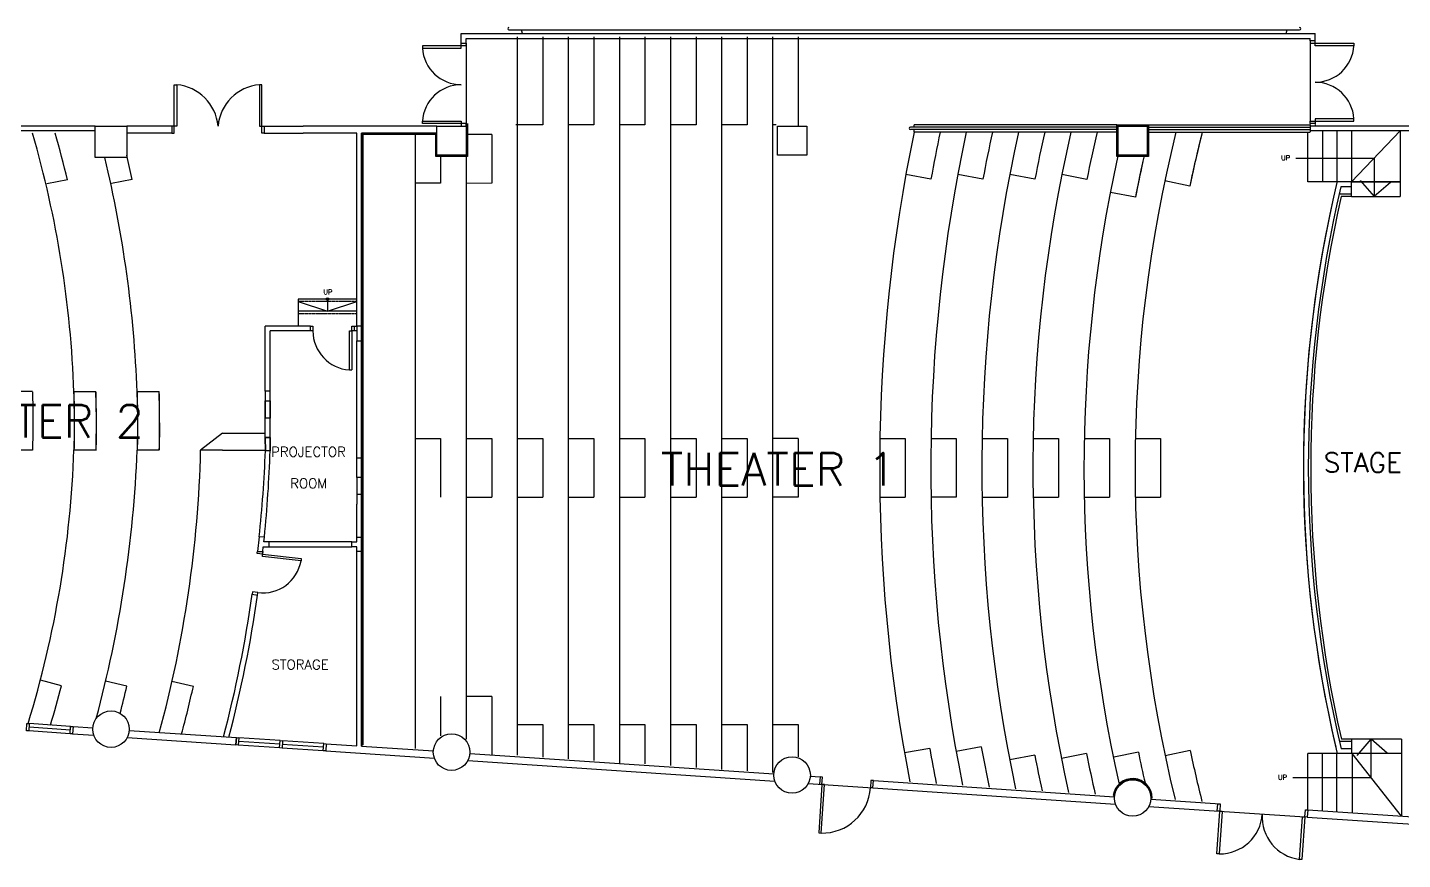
# Model space of a CAD drawing. Header units: millimetres. Extents: x -616979 to 2364082, y 43054 to 1637649.
# Drawn here: x 128918 to 157182, y 58044 to 75145 of the extents above; entities that cross this region are included whole.
import ezdxf

# ---------------------------------------------------------------- set-up
doc = ezdxf.new("R2010")
doc.units = ezdxf.units.MM
doc.linetypes.add('HIDDEN', pattern=[0.375, 0.25, -0.125])
for name, color, linetype in [('a-column', 7, 'Continuous'), ('a-doors', 254, 'Continuous'), ('a-line', 7, 'Continuous'), ('a-railing', 254, 'Continuous'), ('a-ramp', 253, 'Continuous'), ('a-stairs', 8, 'Continuous'), ('A-TEXT', 7, 'Continuous'), ('a-wall', 5, 'Continuous'), ('a-windows', 7, 'Continuous')]:
    doc.layers.add(name, color=color, linetype=linetype)
doc.styles.add('100scale@80cl', font='romans.shx', dxfattribs={"height": 0.2})
doc.styles.add('50scale@175cl', font='romans.shx', dxfattribs={"height": 0.2})
doc.styles.add('50scale@80cl', font='romans.shx', dxfattribs={"height": 0.1})

msp = doc.modelspace()

# ---------------------------------------------------------------- linework, layer by layer
at = {"layer": 'a-column'}
for p, q in [((144335.091, 72519.537), (144335.091, 73119.537)), ((144335.091, 73119.537), (144935.091, 73119.537)), ((144935.091, 73119.537), (144935.091, 72519.537)), ((144935.091, 72519.537), (144335.091, 72519.537))]:
    msp.add_line(p, q, dxfattribs=at)
at = {"layer": 'a-column', "color": 9}
for p, q in [((151335.091, 72519.537), (151335.091, 73119.537)), ((151335.091, 73119.537), (151935.091, 73119.537)), ((151935.091, 73119.537), (151935.091, 72519.537)), ((130960.091, 72469.537), (130310.091, 72469.537)), ((151935.091, 72519.537), (151335.091, 72519.537))]:
    msp.add_line(p, q, dxfattribs=at)
at = {"layer": 'a-column'}
for points in [[(130310.091, 73119.537), (130960.091, 73119.537), (130960.091, 72469.537), (130310.091, 72469.537)], [(137335.091, 73119.537), (137935.091, 73119.537), (137935.091, 72519.537), (137335.091, 72519.537)], [(151335.091, 73119.537), (151935.091, 73119.537), (151935.091, 72519.537), (151335.091, 72519.537)]]:
    msp.add_lwpolyline(points, close=True, dxfattribs=at)
for centre in [(130635.091, 60722.626), (137635.091, 60250.716), (144635.091, 59778.806), (151635.091, 59306.896)]:
    msp.add_circle(centre, 375, dxfattribs=at)
at = {"layer": 'a-column', "color": 9}
msp.add_circle((151635.091, 59306.896), 375, dxfattribs=at)
at = {"layer": 'a-doors', "color": 1}
for p, q in [((137835.091, 74769.537), (137035.091, 74769.537)), ((137835.091, 74769.537), (137035.091, 74769.537)), ((137035.091, 74769.537), (137035.091, 74719.537)), ((137035.091, 74769.537), (137035.091, 74719.537)), ((137035.091, 74719.537), (137835.091, 74719.537)), ((137035.091, 74719.537), (137835.091, 74719.537)), ((137835.091, 74819.537), (137935.091, 74819.537)), ((137835.091, 74819.537), (137935.091, 74819.537)), ((137835.091, 74819.537), (137935.091, 74819.537)), ((137835.091, 74769.537), (137835.091, 74819.537)), ((137835.091, 74819.537), (137935.091, 74819.537)), ((137835.091, 74819.537), (137935.091, 74819.537)), ((137835.091, 74819.537), (137935.091, 74819.537)), ((137835.091, 74769.537), (137835.091, 74819.537)), ((137835.091, 74719.537), (137835.091, 74769.537)), ((137935.091, 74769.537), (137835.091, 74769.537)), ((137835.091, 74719.537), (137835.091, 74769.537)), ((137935.091, 74769.537), (137835.091, 74769.537)), ((137935.091, 74819.537), (137935.091, 74769.537)), ((137935.091, 74819.537), (137935.091, 74769.537)), ((137935.091, 74769.537), (137935.091, 73169.537)), ((137935.091, 74769.537), (137935.091, 73169.537)), ((155285.091, 74869.537), (155285.091, 74819.537)), ((155385.091, 74869.537), (155285.091, 74869.537)), ((155385.091, 74869.537), (155285.091, 74869.537)), ((155385.091, 74869.537), (155285.091, 74869.537)), ((155285.091, 74819.537), (155385.091, 74819.537)), ((155385.091, 74819.537), (155385.091, 74869.537)), ((155385.091, 74769.537), (155385.091, 74819.537)), ((131935.091, 73119.537), (131935.091, 73969.537)), ((131935.091, 73969.537), (131985.091, 73969.537)), ((131985.091, 73969.537), (131985.091, 73119.537)), ((133685.091, 73969.537), (133685.091, 73119.537)), ((133735.091, 73969.537), (133685.091, 73969.537)), ((133735.091, 73119.537), (133735.091, 73969.537)), ((137035.091, 73219.537), (137835.091, 73219.537)), ((137035.091, 73219.537), (137835.091, 73219.537)), ((137035.091, 73169.537), (137035.091, 73219.537)), ((137835.091, 73219.537), (137835.091, 73169.537)), ((137835.091, 73219.537), (137835.091, 73169.537)), ((155285.091, 73219.537), (155385.091, 73219.537)), ((155285.091, 73169.537), (155285.091, 73219.537)), ((155385.091, 73269.537), (155385.091, 73219.537)), ((155385.091, 73219.537), (155385.091, 73169.537)), ((131885.091, 73119.537), (131885.091, 72969.537)), ((131935.091, 73119.537), (131885.091, 73119.537)), ((131885.091, 73119.537), (131885.091, 72969.537)), ((131885.091, 72969.537), (131935.091, 72969.537)), ((131935.091, 72969.537), (131935.091, 73119.537)), ((131985.091, 73119.537), (131935.091, 73119.537)), ((133685.091, 73119.537), (133735.091, 73119.537)), ((133735.091, 72969.537), (133735.091, 73119.537)), ((133735.091, 73119.537), (133785.091, 73119.537)), ((133785.091, 72969.537), (133735.091, 72969.537)), ((133785.091, 73119.537), (133785.091, 72969.537)), ((133785.091, 73119.537), (133785.091, 72969.537)), ((137835.091, 73169.537), (137035.091, 73169.537)), ((137835.091, 73169.537), (137035.091, 73169.537)), ((137935.091, 73169.537), (137835.091, 73169.537)), ((137935.091, 73169.537), (137835.091, 73169.537)), ((137835.091, 73169.537), (137835.091, 73119.537)), ((137835.091, 73119.537), (137935.091, 73119.537)), ((137935.091, 73119.537), (137935.091, 73169.537)), ((155385.091, 73169.537), (155285.091, 73169.537)), ((155385.091, 73169.537), (155285.091, 73169.537)), ((155385.091, 73169.537), (155285.091, 73169.537)), ((134735.091, 69007.037), (134785.091, 69007.037)), ((134735.091, 68907.037), (134735.091, 69007.037)), ((134785.091, 69007.037), (134785.091, 68907.037)), ((134785.091, 68907.037), (134735.091, 68907.037)), ((133639.857, 64334.591), (133644.233, 64375.896)), ((133751.94, 64322.626), (133639.857, 64334.591)), ((133644.233, 64375.896), (133755.39, 64372.507)), ((134540.954, 64181.353), (133746.215, 64272.955)), ((133755.39, 64372.507), (133749.671, 64322.887)), ((133751.94, 64322.626), (134546.679, 64231.024)), ((134546.679, 64231.024), (134540.954, 64181.353)), ((153374.202, 59039.312), (153384.292, 59188.972)), ((153384.292, 59188.972), (153434.178, 59185.609)), ((153434.178, 59185.609), (153424.089, 59035.949)), ((153424.089, 59035.949), (153374.202, 59039.312)), ((153474.202, 59032.571), (153424.315, 59035.934)), ((155125.228, 58921.266), (155175.114, 58917.902)), ((155175.114, 58917.902), (155185.204, 59067.563)), ((155225.001, 58914.539), (155175.114, 58917.902)), ((155185.204, 59067.563), (155235.091, 59064.2)), ((155235.091, 59064.2), (155225.001, 58914.539))]:
    msp.add_line(p, q, dxfattribs=at)
at = {"layer": 'a-doors'}
for p, q in [((155385.091, 74819.537), (156185.091, 74819.537)), ((156185.091, 74769.537), (155385.091, 74769.537)), ((156185.091, 74819.537), (156185.091, 74769.537)), ((156185.091, 73269.537), (155385.091, 73269.537)), ((155385.091, 73219.537), (156185.091, 73219.537)), ((156185.091, 73219.537), (156185.091, 73269.537)), ((135585.091, 69007.037), (135635.091, 69007.037)), ((135585.091, 68907.037), (135585.091, 69007.037)), ((135635.091, 69007.037), (135635.091, 68907.037)), ((135535.091, 68107.037), (135535.091, 68907.037)), ((135535.091, 68907.037), (135585.091, 68907.037)), ((135585.091, 68907.037), (135585.091, 68107.037)), ((135635.091, 68907.037), (135585.091, 68907.037)), ((135535.091, 68107.037), (135585.091, 68107.037)), ((145208.788, 59740.13), (145198.699, 59590.47)), ((145258.675, 59736.767), (145208.788, 59740.13)), ((145248.586, 59587.107), (145258.675, 59736.767)), ((146256.54, 59669.495), (146246.451, 59519.835)), ((146306.427, 59666.132), (146256.54, 59669.495)), ((146296.338, 59516.472), (146306.427, 59666.132)), ((145248.586, 59587.107), (145181.323, 58589.371)), ((145198.699, 59590.47), (145248.586, 59587.107)), ((145231.209, 58586.008), (145298.472, 59583.743)), ((145298.472, 59583.743), (145248.586, 59587.107)), ((146296.338, 59516.472), (146246.451, 59519.835)), ((153365.398, 58161.995), (153424.315, 59035.934)), ((153474.202, 59032.571), (153415.285, 58158.632)), ((155066.3, 58047.175), (155125.228, 58921.266)), ((155175.114, 58917.902), (155116.187, 58043.812)), ((145181.323, 58589.371), (145231.209, 58586.008)), ((153415.285, 58158.632), (153365.398, 58161.995)), ((155116.187, 58043.812), (155066.3, 58047.175))]:
    msp.add_line(p, q, dxfattribs=at)
at = {"layer": 'a-doors', "color": 1}
for points in [[(133746.215, 64272.955), (133751.94, 64322.626)], [(133652.497, 63528.819), (133543.043, 63543.946), (133536.149, 63494.424), (133645.537, 63479.026), (133652.497, 63528.819)]]:
    msp.add_lwpolyline(points, dxfattribs=at)
for centre, radius, start, end in [((137836.233, 74772.422), 802.886, 183.7767676, 269.9184529), ((137836.233, 74772.422), 802.886, 183.7767676, 269.9184529), ((131896.298, 73030.744), 942.982, 5.4030473, 84.5969527), ((133773.883, 73030.744), 942.982, 95.4030473, 174.5969527), ((137836.233, 73166.651), 802.886, 90.0815471, 176.2232324), ((137836.233, 73166.651), 802.886, 90.0815471, 176.2232324), ((135587.976, 68908.179), 802.886, 180.0815471, 266.2232324), ((108078.811, 67063.287), 25706.28, 353.906631, 353.9992095), ((133751.135, 64325.623), 802.886, 262.9430893, 349.6483562), ((108190.212, 67062.222), 25706.28, 353.8826346, 353.9940002)]:
    msp.add_arc(centre, radius, start, end, dxfattribs=at)
at = {"layer": 'a-doors'}
for centre, radius, start, end in [((155383.948, 74822.422), 802.886, 270.0815471, 356.2232324), ((155383.948, 73216.651), 802.886, 3.7767676, 89.9184529), ((145249.361, 59585.065), 999.222, 268.9591346, 356.2570076), ((153424.315, 59035.934), 877.348, 269.4102507, 356.143199), ((155175.08, 58917.839), 877.433, 176.1389149, 262.8783976)]:
    msp.add_arc(centre, radius, start, end, dxfattribs=at)
at = {"layer": 'a-line', "color": 4}
for p, q in [((154990.872, 72458.315), (156600.594, 72458.315)), ((156600.594, 72458.315), (156600.594, 71669.537)), ((156535.777, 59726.561), (156535.777, 60515.34)), ((154926.056, 59726.561), (156535.777, 59726.561)), ((154926.056, 59726.561), (156535.777, 59726.561))]:
    msp.add_line(p, q, dxfattribs=at)
at = {"layer": 'a-railing'}
for p, q in [((138815.02, 75094.537), (155065.02, 75094.537)), ((151309.091, 73095.537), (147067.3, 73095.537)), ((151309.091, 73045.537), (147067.3, 73045.537)), ((151961.091, 73095.537), (155285.091, 73095.537)), ((151961.091, 73045.537), (155285.091, 73045.537))]:
    msp.add_line(p, q, dxfattribs=at)
at = {"layer": 'a-railing', "color": 2}
msp.add_arc((138815.02, 75119.537), 25, 90, 270, dxfattribs=at)
at = {"layer": 'a-railing'}
for centre, start, end in [((155065.02, 75119.537), 270, 90), ((147067.3, 73070.537), 90, 180), ((147067.3, 73070.537), 180, 270)]:
    msp.add_arc(centre, 25, start, end, dxfattribs=at)
at = {"layer": 'a-ramp', "color": 5}
for p, q in [((139090.02, 75019.537), (139071.27, 75094.537)), ((154790.02, 75019.537), (154808.77, 75094.537))]:
    msp.add_line(p, q, dxfattribs=at)
at = {"layer": 'a-ramp', "color": 4}
for p, q in [((156312.004, 72003.037), (156600.594, 71669.537)), ((156934.094, 71958.126), (156600.594, 71669.537)), ((156247.187, 60181.839), (156535.777, 60515.34)), ((156869.278, 60226.75), (156535.777, 60515.34))]:
    msp.add_line(p, q, dxfattribs=at)
at = {"layer": 'a-ramp', "color": 9}
for p, q in [((135685.091, 69562.409), (134485.091, 69562.409)), ((134485.091, 69562.409), (134485.091, 69007.037)), ((135085.091, 69562.409), (135085.091, 69312.409)), ((134485.091, 69512.409), (135085.091, 69312.409)), ((135685.091, 69312.409), (134485.091, 69312.409)), ((135085.091, 69312.409), (135685.091, 69512.409))]:
    msp.add_line(p, q, dxfattribs=at)
at = {"layer": 'a-ramp', "color": 9, "linetype": 'HIDDEN'}
for p, q in [((135685.091, 69512.409), (134485.091, 69512.409)), ((135685.091, 69262.409), (134485.091, 69262.409))]:
    msp.add_line(p, q, dxfattribs=at)
at = {"layer": 'a-ramp', "color": 9}
msp.add_circle((135085.091, 69562.409), 25, dxfattribs=at)
at = {"layer": 'a-stairs', "color": 5}
for p, q in [((138985.091, 74949.787), (138985.091, 60185.764)), ((139510.091, 74949.787), (139510.091, 73145.537)), ((140035.091, 74949.787), (140035.091, 60114.978)), ((140560.091, 74949.787), (140560.091, 73145.537)), ((141085.091, 74949.787), (141085.091, 60018.132)), ((141610.091, 74949.787), (141610.091, 73145.537)), ((142135.091, 74949.787), (142135.091, 59973.405)), ((142660.091, 74949.787), (142660.091, 73145.537)), ((143185.091, 74949.787), (143185.091, 59896.354)), ((143710.091, 74949.787), (143710.091, 73145.537)), ((144235.091, 74949.787), (144235.091, 59831.832)), ((144760.091, 74949.787), (144760.091, 73119.537)), ((136885.091, 72943.537), (136885.091, 60327.337)), ((138460.09, 72943.537), (137961.091, 72943.537)), ((138460.09, 72943.537), (138460.09, 71944.537)), ((139510.091, 73145.537), (138958.236, 73145.537)), ((140560.091, 73145.537), (140035.091, 73145.537)), ((141610.091, 73145.537), (141085.091, 73145.537)), ((142660.091, 73145.537), (142135.091, 73145.537)), ((143710.091, 73145.537), (143185.091, 73145.537)), ((144309.091, 73145.537), (144235.091, 73145.537)), ((155235.091, 71969.537), (155235.091, 72995.537)), ((155535.091, 73019.537), (155535.091, 71969.537)), ((155835.091, 73019.537), (155835.091, 71960.827)), ((156135.091, 73019.537), (156135.091, 71969.537)), ((156135.091, 71969.537), (157135.091, 73019.537)), ((137410.09, 72493.537), (137410.09, 71944.537)), ((137935.091, 72566.166), (137935.091, 60516.801)), ((147489.965, 72030.337), (146973.292, 72123.47)), ((148556.896, 72027.363), (148040.768, 72123.47)), ((149624.961, 72024.223), (149109.591, 72123.47)), ((150694.261, 72020.807), (150179.396, 72123.47)), ((129739.234, 72012.379), (129315.208, 71930.194)), ((131072.98, 72018.027), (130642.639, 71939.389)), ((137410.09, 71944.537), (136885.091, 71944.537)), ((138460.09, 71944.537), (137935.091, 71940.875)), ((152809.537, 71883.043), (152295.714, 71990.793)), ((157135.091, 71969.537), (155235.091, 71969.537)), ((156135.091, 71969.537), (155835.091, 71969.537)), ((156135.091, 71869.537), (155916.207, 71869.537)), ((156135.091, 71669.537), (156135.091, 71969.537)), ((156135.091, 71969.537), (157135.091, 71969.537)), ((151692.544, 71655.453), (151177.115, 71755.24)), ((156135.091, 71719.537), (155881.323, 71719.537)), ((156135.091, 71669.537), (155921.187, 71669.537)), ((156135.091, 71669.537), (157135.091, 71669.537)), ((129021.686, 67659.772), (128571.379, 67659.788)), ((130322.558, 67658.194), (129872.285, 67658.263)), ((131623.389, 67657.995), (131173.037, 67658.064)), ((131623.352, 67656.953), (131173.079, 67657.022)), ((132927.77, 66808.017), (132477.587, 66458.08)), ((132927.77, 66808.017), (133804.061, 66807.894)), ((129020.881, 66458.858), (128576.183, 66458.894)), ((130331.388, 66458.199), (129871.446, 66458.263)), ((131627.314, 66458.017), (131177.164, 66458.08)), ((132927.721, 66458.017), (132477.587, 66458.08)), ((132927.721, 66458.017), (133807.743, 66457.893)), ((136885.091, 66694.537), (137410.09, 66694.537)), ((137410.09, 66694.537), (137410.09, 65494.537)), ((137935.091, 66694.537), (138460.09, 66694.537)), ((138460.09, 66694.537), (138460.09, 65494.537)), ((138985.091, 66694.537), (139510.091, 66694.537)), ((139510.091, 66694.537), (139510.091, 65494.537)), ((140035.091, 66694.537), (140560.091, 66694.537)), ((140560.091, 66694.537), (140560.091, 65494.537)), ((141085.091, 66694.537), (141610.091, 66694.537)), ((141610.091, 66694.537), (141610.091, 65494.537)), ((142135.091, 66694.537), (142660.091, 66694.537)), ((142660.091, 66694.537), (142660.091, 65494.537)), ((143185.091, 66694.537), (143710.091, 66694.537)), ((143710.091, 66694.537), (143710.091, 65494.537)), ((144760.091, 66694.537), (144235.091, 66694.537)), ((144760.091, 66694.537), (144760.091, 65494.537)), ((146440.232, 66694.537), (146960.089, 66694.537)), ((146960.089, 66694.537), (146960.089, 65494.537)), ((147490.396, 66694.537), (148010.089, 66694.537)), ((148010.089, 66694.537), (148010.089, 65494.537)), ((148540.571, 66694.537), (149060.089, 66694.537)), ((149060.089, 66694.537), (149060.089, 65494.537)), ((149590.758, 66694.537), (150110.089, 66694.537)), ((150110.089, 66694.537), (150110.089, 65494.537)), ((150640.959, 66694.537), (151160.089, 66694.537)), ((151160.089, 66694.537), (151160.089, 65494.537)), ((151691.175, 66694.537), (152210.089, 66694.537)), ((152210.089, 66694.537), (152210.089, 65494.537)), ((137935.091, 65494.537), (138460.09, 65494.537)), ((138985.091, 65494.537), (139510.091, 65494.537)), ((140035.091, 65494.537), (140560.091, 65494.537)), ((141085.091, 65494.537), (141610.091, 65494.537)), ((142135.091, 65494.537), (142660.091, 65494.537)), ((143185.091, 65494.537), (143710.091, 65494.537)), ((144760.091, 65494.537), (144235.091, 65494.537)), ((146440.559, 65494.537), (146960.089, 65494.537)), ((148010.089, 65494.537), (147490.733, 65494.537)), ((148540.919, 65494.537), (149060.089, 65494.537)), ((149591.118, 65494.537), (150110.089, 65494.537)), ((150641.331, 65494.537), (151160.089, 65494.537)), ((151691.561, 65494.537), (152210.089, 65494.537)), ((129619.391, 61616.531), (129183.024, 61726.467)), ((130962.928, 61608.45), (130524.775, 61712.424)), ((132327.902, 61602.858), (131888.695, 61701.243)), ((137410.09, 61394.537), (137410.09, 60582.644)), ((138460.09, 61394.537), (137935.091, 61394.537)), ((138460.09, 61394.537), (138460.09, 60194.537)), ((138985.091, 60819.537), (139510.091, 60819.537)), ((139510.091, 60819.537), (139510.091, 60150.371)), ((140035.091, 60819.537), (140560.091, 60819.537)), ((140560.091, 60819.537), (140560.091, 60079.584)), ((141085.091, 60819.537), (141610.091, 60819.537)), ((141610.091, 60819.537), (141610.091, 60008.798)), ((142135.091, 60819.537), (142660.091, 60819.537)), ((142660.091, 60819.537), (142660.091, 59938.011)), ((143185.091, 60819.537), (143710.091, 60819.537)), ((143710.091, 60819.537), (143710.091, 59867.225)), ((144235.091, 60819.537), (144760.091, 60819.537)), ((144760.091, 60819.537), (144760.091, 60153.243)), ((156135.091, 60519.537), (155925.397, 60519.537)), ((156135.091, 60519.537), (156135.091, 60219.537)), ((157158.329, 60519.537), (156135.091, 60519.537)), ((157158.329, 60519.537), (157161.295, 58934.343)), ((147463.022, 60328.665), (146945.925, 60237.912)), ((148523.976, 60359.777), (148007.313, 60266.585)), ((150687.114, 60222.681), (150172.125, 60120.643)), ((151752.406, 60251.344), (151248.557, 60148.301)), ((152817.669, 60285.846), (152303.997, 60177.375)), ((157158.891, 60219.537), (155235.091, 60219.537)), ((155235.091, 59064.2), (155235.091, 60219.537)), ((155535.091, 59043.975), (155535.091, 60219.537)), ((156135.091, 60219.537), (155835.091, 60219.537)), ((155835.091, 59023.75), (155835.091, 60219.537)), ((156135.091, 60469.537), (155885.564, 60469.537)), ((156135.091, 60319.537), (155920.567, 60319.537)), ((156146.534, 60219.537), (156146.439, 59002.76)), ((157161.295, 58934.343), (156146.534, 60219.537)), ((149623.422, 60191.306), (149107.868, 60092.163))]:
    msp.add_line(p, q, dxfattribs=at)
at = {"layer": 'a-stairs', "color": 9}
msp.add_line((157135.091, 73019.537), (157135.091, 71669.537), dxfattribs=at)
at = {"layer": 'a-stairs', "color": 5}
for centre, radius, start, end in [((108079.384, 66894.476), 21806.28, 1.9822472, 16.1762044), ((108079.384, 66894.476), 22256.28, 13.2943171, 15.8404446), ((180368.863, 66103.767), 33933.774, 168.2820122, 190.9780604), ((180368.863, 66103.767), 32883.774, 167.9022801, 191.4631735), ((180368.863, 66103.767), 33408.774, 168.0951961, 169.7819008), ((180368.863, 66103.767), 33408.774, 168.0951961, 169.7819008), ((180368.863, 66103.767), 31833.774, 167.4969025, 191.9815314), ((180368.863, 66103.767), 32358.774, 167.7029579, 169.4519537), ((180368.863, 66103.767), 32358.774, 167.7029579, 169.4519537), ((180368.863, 66103.767), 30783.774, 167.0631668, 192.5367252), ((180368.863, 66103.767), 31308.774, 167.2837638, 169.0997948), ((180368.863, 66103.767), 31308.774, 167.2837638, 169.0997948), ((180368.863, 66103.767), 30258.774, 166.8347093, 168.7232663), ((180368.863, 66103.767), 30258.774, 166.8347093, 168.7232663), ((180368.863, 66103.767), 28683.772, 166.0976884, 193.7748235), ((180368.863, 66103.767), 28158.772, 165.8331282, 168.1565141), ((180368.863, 66103.767), 28158.772, 165.8261448, 168.0265589), ((106229.949, 66667.093), 24962.766, 2.2727296, 13.4409986), ((106229.949, 66667.093), 25412.766, 12.1552224, 13.3100452), ((180368.863, 66103.767), 29733.774, 167.5657108, 192.6444341), ((180368.863, 66103.767), 29208.774, 167.3385403, 169.0431807), ((180368.863, 66103.767), 29208.774, 167.5657108, 169.0431807), ((108078.811, 67063.287), 20956.28, 358.342262, 1.6235668), ((108079.384, 66894.476), 21806.28, 358.8288614, 1.9822472), ((108078.811, 67063.287), 21806.28, 358.406879, 1.5602649), ((108079.384, 66894.476), 22256.28, 358.860416, 1.9500279), ((108078.811, 67063.287), 22256.28, 358.4390984, 1.5287103), ((108079.384, 66894.476), 23106.28, 358.9166645, 1.8912011), ((108078.811, 67063.287), 23106.28, 358.4979252, 1.4724617), ((108079.384, 66894.476), 23556.28, 358.9447993, 1.8650512), ((108078.811, 67063.287), 23556.28, 358.5240751, 1.444327), ((108079.384, 67219.598), 21806.28, 342.9820356, 358.0177528), ((106229.949, 67446.98), 24962.766, 344.8914022, 357.7272704), ((108078.811, 67063.287), 24406.28, 344.7629955, 358.5790815), ((108079.384, 67219.598), 22256.28, 343.2527741, 345.419134), ((106229.949, 67446.98), 25412.766, 345.4130794, 346.7177691), ((108078.811, 67063.287), 24856.28, 344.987484, 347.3097604), ((180368.863, 66103.767), 33408.774, 189.9542543, 191.216667), ((180368.863, 66103.767), 32358.774, 190.2247279, 191.7179841), ((180368.863, 66103.767), 30258.774, 191.2073198, 192.8294043), ((180368.863, 66103.767), 29208.774, 191.5583168, 192.8317382), ((180368.863, 66103.767), 28158.772, 191.9238401, 194.1146601), ((180368.863, 66103.767), 31308.774, 190.885304, 192.2542792)]:
    msp.add_arc(centre, radius, start, end, dxfattribs=at)
at = {"layer": 'a-stairs', "color": 7}
for radius, start, end in [(25223.226, 166.572841, 193.4906206), (25123.226, 166.7323883, 193.3108704), (25222.234, 167.2794131, 193.1778012), (25073.226, 167.17461, 192.8686574)]:
    msp.add_arc((180368.863, 66103.767), radius, start, end, dxfattribs=at)
at = {"layer": 'a-wall', "color": 7}
for p, q in [((137835.091, 75019.537), (155385.091, 75019.537)), ((137935.091, 74919.537), (155285.091, 74919.537)), ((155385.091, 74869.537), (155385.091, 75019.537)), ((130310.091, 73119.537), (124985.003, 73119.537)), ((130310.091, 73019.537), (124985.003, 73019.537)), ((131885.091, 73119.537), (130960.091, 73119.537)), ((131885.091, 72969.537), (130960.091, 72969.537)), ((133785.091, 73119.537), (134585.091, 73119.537)), ((133785.091, 72969.537), (134585.091, 72969.537)), ((137335.091, 73119.537), (134585.091, 73119.537)), ((135685.091, 72969.537), (134585.091, 72969.537)), ((157485.091, 73119.537), (155285.091, 73119.537)), ((157485.091, 73019.537), (155285.091, 73019.537))]:
    msp.add_line(p, q, dxfattribs=at)
at = {"layer": 'a-wall', "color": 9}
for p, q in [((137835.091, 74794.537), (137835.091, 75019.537)), ((137935.091, 74794.537), (137935.091, 74919.537)), ((137035.091, 73169.537), (137035.091, 73219.537)), ((135798.589, 72956.037), (135798.446, 60388.066)), ((137321.591, 72956.037), (135798.589, 72956.037)), ((135811.089, 72943.537), (135810.946, 60399.751)), ((137315.341, 72949.787), (135811.089, 72949.785)), ((137309.091, 72943.537), (135811.089, 72943.537)), ((137309.091, 72493.537), (137309.091, 72943.537)), ((137315.341, 72499.787), (137315.341, 72949.787)), ((137321.591, 72506.037), (137321.591, 72956.037)), ((137335.091, 73119.537), (137935.091, 73119.537)), ((137335.091, 72519.537), (137335.091, 73119.537)), ((137835.091, 73169.537), (137835.091, 73119.537)), ((137835.091, 73119.537), (137935.091, 73119.537)), ((137835.091, 73119.537), (137935.091, 73119.537)), ((137835.091, 73119.537), (137935.091, 73119.537)), ((137935.091, 73119.537), (137935.091, 73169.537)), ((137935.091, 73119.537), (137935.091, 72519.537)), ((137948.591, 73171.442), (137948.591, 72506.037)), ((137954.841, 73171.442), (137954.841, 72499.787)), ((137961.091, 73171.442), (137961.091, 72493.537)), ((151309.091, 73145.537), (151961.091, 73145.537)), ((151309.091, 72493.537), (151309.091, 73145.537)), ((151315.341, 73139.287), (151954.841, 73139.287)), ((151315.341, 72499.787), (151315.341, 73139.287)), ((151321.591, 72506.037), (151321.591, 73133.037)), ((151321.591, 73133.037), (151948.591, 73133.037)), ((151948.591, 73133.037), (151948.591, 72506.037)), ((151954.841, 73139.287), (151954.841, 72499.787)), ((151961.091, 73145.537), (151961.091, 72493.537)), ((137961.091, 72493.537), (137309.091, 72493.537)), ((137954.841, 72499.787), (137315.341, 72499.787)), ((137948.591, 72506.037), (137321.591, 72506.037)), ((137935.091, 72519.537), (137335.091, 72519.537)), ((151961.091, 72493.537), (151309.091, 72493.537)), ((151954.841, 72499.787), (151315.341, 72499.787)), ((151948.591, 72506.037), (151321.591, 72506.037)), ((135804.839, 71975.716), (135804.696, 60393.909)), ((133904.323, 67667.362), (133804.323, 67667.362)), ((133904.061, 67467.975), (133904.061, 67117.975)), ((133904.061, 67117.975), (133804.061, 67117.975)), ((133904.061, 66717.975), (133904.061, 67117.975)), ((133904.061, 66717.975), (133804.061, 66717.975)), ((135685.091, 65894.537), (135685.091, 66294.537)), ((135785.091, 66294.537), (135685.091, 66294.537)), ((135785.091, 65894.537), (135685.091, 65894.537)), ((135785.091, 65544.537), (135685.091, 65544.537))]:
    msp.add_line(p, q, dxfattribs=at)
at = {"layer": 'a-wall', "color": 5}
for p, q in [((137835.091, 74819.537), (137835.091, 75019.537)), ((137935.091, 74819.537), (137935.091, 74919.537)), ((155285.091, 74819.537), (155285.091, 73219.537)), ((137835.091, 73119.537), (137935.091, 73119.537)), ((137835.091, 73119.537), (137935.091, 73119.537)), ((151309.091, 73145.537), (147142.3, 73145.537)), ((147142.3, 73095.537), (147142.3, 73145.537)), ((147142.3, 72995.537), (147142.3, 73045.537)), ((151309.091, 72995.537), (147142.3, 72995.537)), ((151961.091, 73145.537), (155285.091, 73145.537)), ((151961.091, 72995.537), (155285.091, 72995.534))]:
    msp.add_line(p, q, dxfattribs=at)
at = {"layer": 'a-wall'}
for p, q in [((155285.091, 74869.537), (155285.091, 74919.537)), ((135685.091, 69007.037), (135685.091, 72969.537)), ((135785.091, 69007.037), (135785.091, 72969.537)), ((137335.091, 72969.537), (135785.091, 72969.537)), ((134735.091, 69007.037), (133804.061, 69007.037)), ((133804.061, 67667.362), (133804.061, 69007.037)), ((135635.091, 69007.037), (135685.091, 69007.037)), ((134735.091, 68907.037), (133904.003, 68907.037)), ((133904.003, 67664.916), (133904.003, 68907.037)), ((135685.091, 68907.037), (135635.091, 68907.037)), ((135685.091, 66294.537), (135685.091, 68707.037)), ((135785.091, 60375.435), (135785.091, 68707.037)), ((133804.061, 67666.71), (133804.061, 67117.975)), ((133903.8, 66444.025), (133904.366, 67767.362)), ((133804.061, 66717.975), (133804.061, 67117.975)), ((133804.061, 66717.975), (133807.939, 66444.066)), ((135685.091, 65894.537), (135685.091, 65344.537)), ((135685.091, 64571.601), (135685.091, 65344.537)), ((135585.091, 64571.601), (133885.091, 64571.601)), ((133885.091, 64471.601), (135585.091, 64471.601)), ((135685.091, 60382.177), (135685.091, 64471.601)), ((129853.919, 60775.29), (130260.94, 60747.85)), ((129843.83, 60625.629), (130282.086, 60596.084)), ((130967.916, 60549.848), (133202.096, 60399.229)), ((131009.241, 60697.403), (132585.091, 60591.166)), ((132585.091, 60591.166), (133212.185, 60548.89)), ((135047.906, 60274.793), (137282.086, 60124.174)), ((135057.996, 60424.453), (135685.091, 60382.177)), ((135785.091, 60375.435), (137260.94, 60275.94)), ((138009.241, 60225.493), (144260.94, 59804.03)), ((137967.916, 60077.938), (144282.086, 59652.264)), ((145009.241, 59753.583), (145208.788, 59740.13)), ((145009.241, 59753.583), (145208.788, 59740.13)), ((146306.427, 59666.132), (151260.94, 59332.12)), ((144967.916, 59606.028), (146296.338, 59516.472)), ((146296.338, 59516.472), (151282.086, 59180.354)), ((151967.892, 59133.759), (155175.114, 58917.902)), ((152009.241, 59281.673), (153434.178, 59185.609)), ((155225.031, 58914.976), (158281.879, 58709.647)), ((155235.091, 59064.2), (158260.94, 58860.21))]:
    msp.add_line(p, q, dxfattribs=at)
at = {"layer": 'a-wall', "linetype": 'HIDDEN'}
for p, q in [((155285.091, 73169.537), (155285.091, 72995.534)), ((155385.091, 73169.537), (155385.091, 73119.537))]:
    msp.add_line(p, q, dxfattribs=at)
at = {"layer": 'a-wall', "color": 9}
msp.add_lwpolyline([(135785.091, 69007.037), (135685.091, 69007.037), (135685.091, 69007.037), (135685.091, 69007.037), (135685.091, 68907.037), (135685.091, 68907.037), (135685.091, 68707.037), (135785.091, 68707.037)], close=True, dxfattribs=at)
for points in [[(133804.061, 67467.975), (133904.238, 67467.932), (133904.238, 67117.362), (133804.061, 67117.975), (133804.061, 67467.975)], [(133804.061, 66717.975), (133903.917, 66717.975), (133903.8, 66444.025), (133807.939, 66444.066), (133804.061, 66717.975)]]:
    msp.add_lwpolyline(points, dxfattribs=at)
at = {"layer": 'a-wall'}
for points in [[(133775.643, 64572.52), (133787.93, 64671.601), (133680.945, 64672.597), (133644.233, 64375.896), (133755.39, 64372.507), (133765.819, 64473.552), (133885.091, 64471.601), (133885.091, 64571.601), (133775.643, 64572.52)], [(135685.091, 64571.601), (135685.091, 64671.601), (135785.091, 64671.601), (135785.091, 64371.601), (135685.091, 64371.601), (135685.091, 64471.601), (135585.091, 64471.601), (135585.091, 64571.601), (135685.091, 64571.601)]]:
    msp.add_lwpolyline(points, dxfattribs=at)
at = {"layer": 'a-wall', "color": 9}
for centre, radius, start, end in [((180368.863, 66103.767), 29733.774, 166.3055653, 166.3254297), ((151635.091, 59306.896), 401, 359.8607451, 172.4256529), ((151635.091, 59306.896), 394.75, 359.0109996, 173.2753985), ((151635.091, 59306.896), 388.5, 358.1345729, 174.1518251)]:
    msp.add_arc(centre, radius, start, end, dxfattribs=at)
at = {"layer": 'a-wall'}
for centre, radius, start, end in [((108569.736, 67363.065), 25254.929, 353.8845373, 357.9146096), ((109507.7, 67148.884), 24406.28, 354.1743396, 358.3450559), ((108101.343, 67058.107), 25683.171, 345.3593296, 352.0241815), ((108205.227, 67058.795), 25690.886, 345.3451839, 351.9903566)]:
    msp.add_arc(centre, radius, start, end, dxfattribs=at)
at = {"layer": 'a-windows', "linetype": 'ByBlock'}
for p, q in [((129804.032, 60778.653), (128955.957, 60835.826)), ((129853.919, 60775.29), (129843.83, 60625.629)), ((129793.943, 60628.993), (128945.868, 60686.166)), ((129798.988, 60703.823), (128950.913, 60760.996)), ((133212.185, 60548.89), (133202.096, 60399.229)), ((134110.147, 60488.353), (133262.072, 60545.527)), ((135008.109, 60427.816), (134160.034, 60484.99)), ((134100.058, 60338.693), (133251.983, 60395.866)), ((134105.102, 60413.523), (133257.027, 60470.696)), ((134998.019, 60278.156), (134149.944, 60335.33)), ((135003.064, 60352.986), (134154.989, 60410.16)), ((135057.996, 60424.453), (135047.906, 60274.793))]:
    msp.add_line(p, q, dxfattribs=at)
for points in [[(128906.071, 60839.19), (128955.957, 60835.826), (128945.868, 60686.166), (128895.981, 60689.529), (128906.071, 60839.19)], [(129804.032, 60778.653), (129853.919, 60775.29), (129843.83, 60625.629), (129793.943, 60628.993), (129804.032, 60778.653)], [(133212.185, 60548.89), (133262.072, 60545.527), (133251.983, 60395.866), (133202.096, 60399.229), (133212.185, 60548.89)], [(134110.147, 60488.353), (134160.034, 60484.99), (134149.944, 60335.33), (134100.058, 60338.693), (134110.147, 60488.353)], [(135008.109, 60427.816), (135057.996, 60424.453), (135047.906, 60274.793), (134998.019, 60278.156), (135008.109, 60427.816)]]:
    msp.add_lwpolyline(points, dxfattribs=at)

# ---------------------------------------------------------------- texts
at = {"layer": 'A-TEXT', "color": 0, "style": '50scale@80cl'}
for p in [(154687.831, 72415.623), (154623.015, 59683.869)]:
    msp.add_text('UP', height=100, dxfattribs=at).set_placement(p)
at = {"layer": 'A-TEXT', "color": 9, "style": '50scale@80cl'}
msp.add_text('UP', height=100, dxfattribs=at).set_placement((134999.844, 69659.631))
at = {"layer": 'A-TEXT', "linetype": 'Continuous', "style": '100scale@80cl'}
for s, p in [('THEATER 2', (126476.991, 66715.598)), ('THEATER 1', (141936.015, 65728.28))]:
    msp.add_text(s, height=675, dxfattribs=at).set_placement(p)
at = {"layer": 'A-TEXT', "color": 9, "linetype": 'Continuous', "style": '50scale@175cl'}
for s, p in [('PROJECTOR ', (133926.618, 66322.651)), ('ROOM', (134318.158, 65676.041)), ('STORAGE', (133934.253, 61951.085))]:
    msp.add_text(s, height=200, dxfattribs=at).set_placement(p)
at = {"layer": 'A-TEXT', "linetype": 'Continuous', "style": '100scale@80cl'}
msp.add_text('STAGE', height=400, rotation=359.9665651, dxfattribs=at).set_placement((155560.177, 66003.132))

doc.saveas('drawing.dxf')
